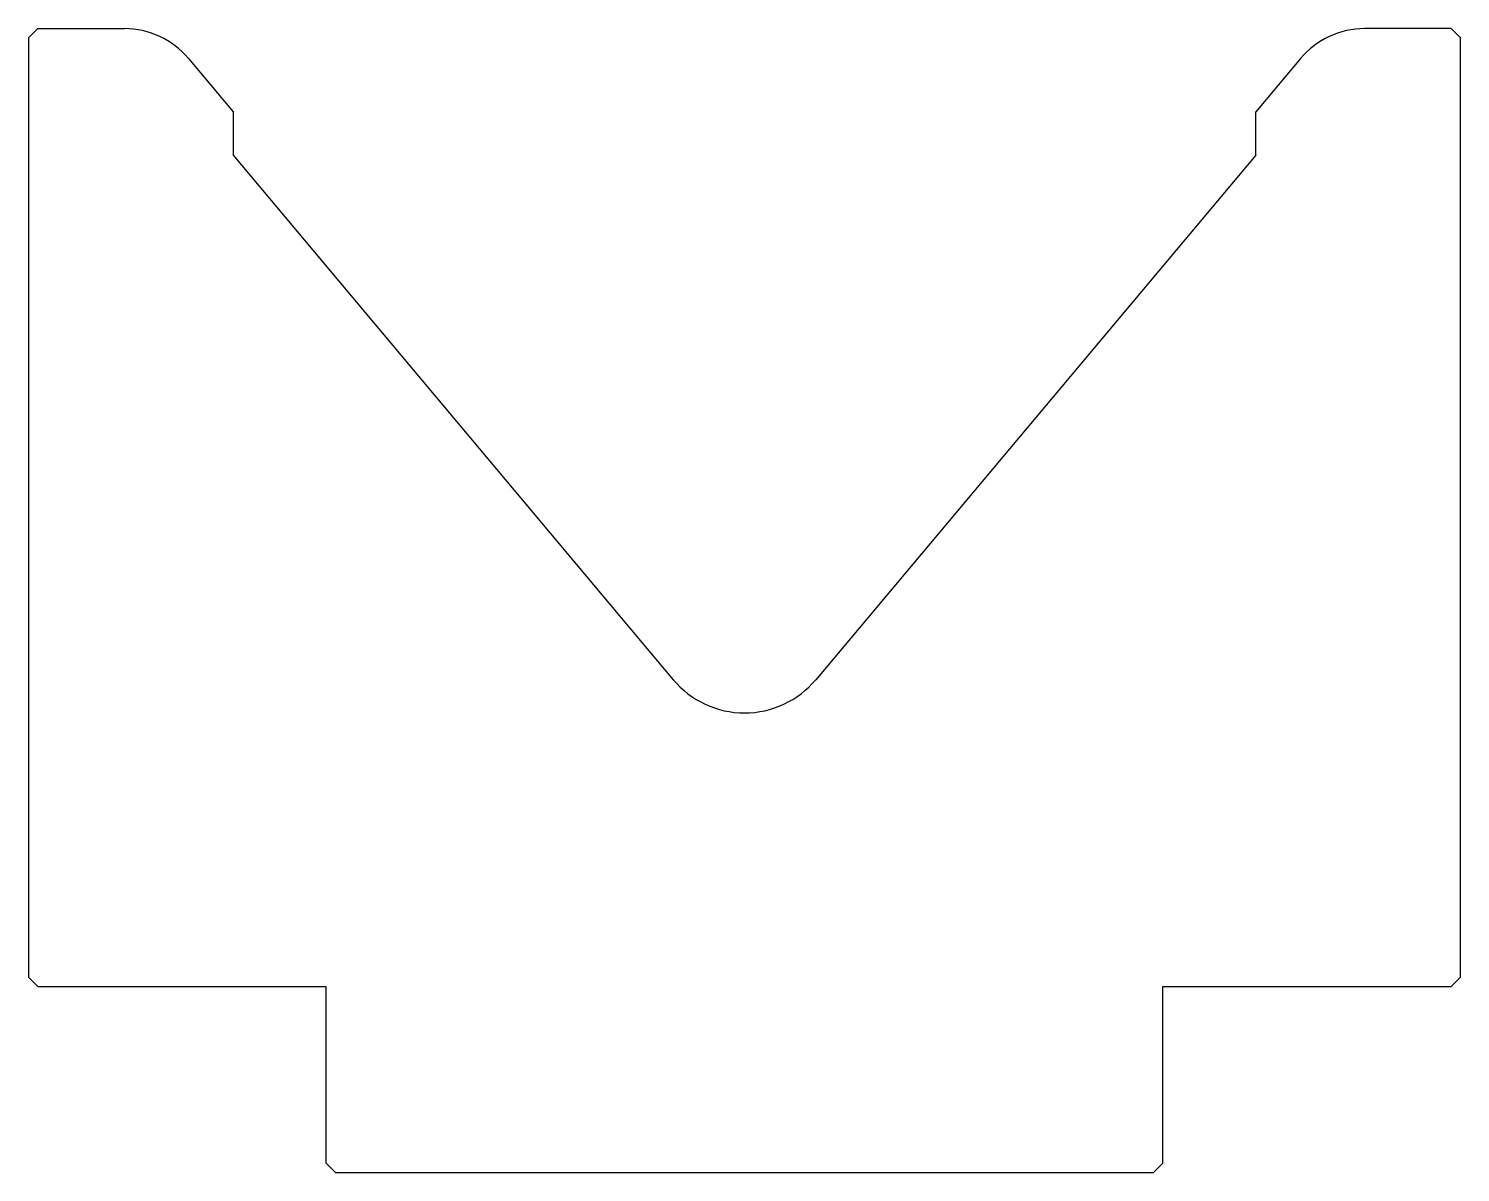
# Model space of a CAD drawing. Extents: x 26 to 180, y 35 to 158.
import ezdxf

# ---------------------------------------------------------------- set-up
doc = ezdxf.new("R2010")
doc.units = 0
doc.header["$LTSCALE"] = 25.4
doc.layers.add('PREDEFINITO', color=7, linetype='CONTINUOUS')

msp = doc.modelspace()

# ---------------------------------------------------------------- linework, layer by layer
at = {"layer": 'PREDEFINITO', "color": 7, "linetype": 'CONTINUOUS'}
for p, q in [((27, 158), (26, 157)), ((27, 158), (36.3, 158)), ((179, 158), (169.7, 158)), ((179, 158), (180, 157)), ((26, 157), (26, 56)), ((180, 56), (180, 157)), ((43.2, 154.79), (48, 149.06)), ((162.8, 154.79), (158, 149.06)), ((48, 149.06), (48, 144.39)), ((158, 144.39), (158, 149.06)), ((48, 144.39), (95.34, 87.98)), ((158, 144.39), (110.66, 87.98)), ((27, 55), (26, 56)), ((180, 56), (179, 55)), ((27, 55), (58, 55)), ((58, 36), (58, 55)), ((148, 36), (148, 55)), ((148, 55), (179, 55)), ((59, 35), (58, 36)), ((148, 36), (147, 35)), ((59, 35), (147, 35))]:
    msp.add_line(p, q, dxfattribs=at)
for centre, radius, start, end in [((36.3, 149), 9, 40, 90), ((169.7, 149), 9, 90, 140), ((103, 94.41), 10, 220, 320)]:
    msp.add_arc(centre, radius, start, end, dxfattribs=at)

doc.saveas('drawing.dxf')
